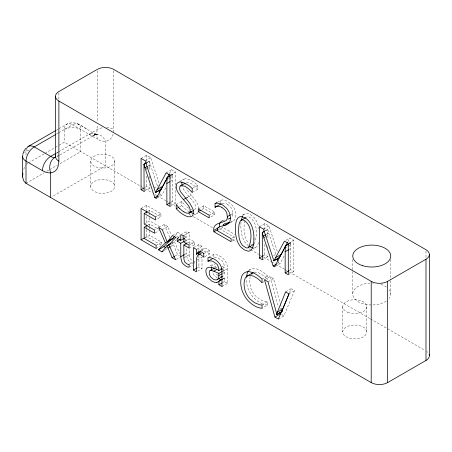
<?xml version="1.0" encoding="UTF-8"?>
<svg xmlns="http://www.w3.org/2000/svg" width="452" height="452" viewBox="0 0 452 452"><rect width="100%" height="100%" fill="white"/><g stroke="black" fill="none" stroke-linecap="round" stroke-linejoin="round"><path stroke-width="0.34" stroke-dasharray="2.26 1.69" d="M214.683 269.545L214.683 270.03M227.333 204.242L229.842 206.191A7.034 4.062 60 0 1 231.356 208.157L231.543 208.468A6.198 3.576 60 0 1 232.396 210.383L232.853 214.09A9.69 5.593 60 0 1 231.548 217.457M222.486 269.409L224.361 270.217L224.135 274.375A7.769 4.486 60 0 1 223.124 276.076A8.413 4.859 60 0 1 222.542 276.466M113.672 70.806L113.542 131.922M241.018 222.181L240.899 224A53.613 30.951 60 0 0 240.871 226.904C240.984 232.096 241.956 237.453 244.792 241.882A9.854 5.69 60 0 0 246.391 243.95L248.244 245.656M170.709 175.427L172.636 174.427L172.365 179.015A51.782 29.894 60 0 0 172.342 180.303L172.342 201.451L175.472 203.259L175.472 185.857M289.009 243.724L290.935 242.724L290.659 247.317A51.782 29.894 60 0 0 290.642 248.6L290.642 269.748L293.772 271.556L293.772 240.238L289.901 238.001L284.427 241.165M185.117 184.184L185.06 185.213M244.622 220.74C243.628 228.13 243.119 237.21 248.702 242.99M211.576 266.787L212.762 264.488L215.254 263.968M258.747 242.532L256.889 246.589L253.08 249.041M172.54 174.37L172.421 174.811A32.109 18.538 60 0 1 172.099 175.907L170.703 178.693M290.839 242.667L290.721 243.108A32.109 18.538 60 0 1 290.399 244.21L289.337 246.374M250.131 276.432L249.56 281.551L250.668 287.709A14.091 8.136 60 0 0 251.741 290.348A14.34 8.277 60 0 0 252.775 292.28L253.154 292.896A12.927 7.464 60 0 0 255.273 295.698L260.03 299.557L265.42 301.682A18.114 10.458 60 0 0 267.511 301.795L267.511 305.134L262.03 308.292M113.119 134.108L112.802 135.114A23.736 13.707 60 0 1 109.593 139.674L107.248 140.871L105.457 141.205A23.171 13.374 60 0 1 97.236 139.001A11.622 6.712 -60 0 0 89.016 134.261A11.582 6.69 60 0 0 93.123 135.357A11.622 9.164 84.9 0 1 105.457 141.205L105.457 165.895L51.878 196.829M23.713 169.393L25.442 165.33M202.084 250.973L202.711 249.707A8.746 5.051 60 0 1 204.57 248.391A7.068 4.079 60 0 1 207.411 249.018A11.453 6.616 60 0 1 208.909 250.024L209.412 250.481L209.412 254.035L203.931 257.199M289.495 292.681L291.088 288.766L294.489 290.726L283.839 315.897L278.359 319.061M156.861 198.134L161.731 195.32L166.053 187.314M275.161 266.431L280.031 263.623L284.353 255.617M169.573 173.41L171.607 169.703L175.472 171.935L175.472 185.162M287.867 241.707L289.901 238.001M254.295 243.927C257.606 235.645 257.906 221.621 248.82 216.881A6.577 3.797 60 0 0 246.978 216.943L246.464 217.237M172.285 242.933L169.935 245.73M215.129 267.776L215.22 267.657A3.384 1.955 60 0 1 215.824 267.29L217.508 267.398M243.035 215.237L245.086 213.626A10.633 6.142 60 0 1 246.798 213.417C253.838 214.627 257.922 222 258.81 228.565M175.297 235.633L177.924 232.384L180.727 234.006M208.604 257.318L213.474 254.51A17.283 9.978 60 0 1 217.124 254.917C223.079 256.702 227.831 262.341 227.469 268.737L227.469 283.353L224.378 281.568L224.378 278.059L223.073 279.076M172.009 243.142L174.444 241.741L176.269 239.763M178.094 237.786L179.461 236.306M248.928 270.528L249.357 270.132A20.622 11.905 60 0 1 250.826 269.177L251.917 268.77A18.634 10.758 60 0 1 254.962 268.578C259.827 269.471 264.064 272.505 267.511 275.94L267.511 279.641M184.597 178.93L182.862 179.828A8.034 4.639 60 0 0 182.032 181.269M198.049 212.406A8.147 4.706 60 0 1 197.388 213.084L196.213 213.604L194.337 213.66M194.416 209.988L195.394 208.847L195.609 207.287A5.373 3.102 60 0 0 194.976 204.4A8.305 4.791 60 0 0 193.253 201.575L186.224 193.224L183.128 188.676A7.82 4.514 60 0 1 182.246 186.557M56.579 130.074L58.376 129.04M58.975 128.69L66.766 124.193C77.591 118.616 86.852 131.018 96.214 134.38L94.762 133.837L97.174 134.481L95.547 134.464L97.4 134.176L94.688 134.673L96.423 134.142L93.129 135.363M29.047 149.9L26.007 151.657A11.622 6.712 0 0 0 24.645 152.601M56.444 134.086L58.274 133.029M58.574 132.854L72.58 124.769L97.236 139.007M26.007 164.313L27.832 163.257M28.442 162.906L44.268 153.77M44.878 153.414L54.619 147.793M55.229 147.442L58.274 145.685M58.879 145.335L64.359 142.171L140.244 185.981M56.749 152.889L57.969 152.188M58.574 151.832L97.236 129.515A11.622 6.712 0 0 1 103.073 127.69M59.472 155.251L56.477 156.98A11.814 6.825 60 0 0 58.251 154.929M60.071 154.906L94.83 134.837A11.814 6.825 60 0 0 96.954 131.809L97.236 124.622M26.007 183.292L44.268 172.749M46.703 171.342L49.138 169.935M49.748 169.585L57.664 165.014M60.099 163.613L80.795 151.657L80.795 129.515A11.622 6.712 -60 0 0 72.58 124.769A11.622 6.712 60 0 0 64.359 129.515L64.359 142.171M141.069 158.403L146.55 155.239L150.652 157.607L159.155 183.506M145.171 160.771L150.652 157.607M147.013 162.443L149.544 161.093L147.109 162.5M147.923 166.099L150.358 164.692L150.013 163.443A32.346 18.673 60 0 1 149.55 161.098M146.555 168.862L149.601 167.104L149.448 161.036M166.127 172.867L171.607 169.703M145.329 187.258L146.55 186.557L149.601 188.32L149.601 184.213M169.992 175.099L175.472 171.935M170.811 175.483L172.636 174.427M144.12 191.484L149.601 188.32M166.833 179.659L168.658 178.602M169.268 178.252L171.703 176.845M154.115 187.998L158.375 185.535M170.517 181.354L172.342 180.303M179.698 181.534L183.354 179.427M159.093 195.207L160.313 194.501L161.731 195.32M141.069 208.479L146.55 205.315L160.935 213.621L160.935 216.79L155.454 219.954M147.855 211.35L149.68 210.293L160.935 216.79M192.213 188.524L197.693 185.36C194.659 182.292 190.812 179.647 186.506 178.856A14.6 8.43 60 0 0 184.597 178.93M170.517 202.502L172.342 201.451M192.213 192.501L197.693 189.337L197.693 185.36M169.992 206.423L175.472 203.259M186.45 197.812L188.885 196.405M185.834 198.394L191.315 195.23L196.083 201.219L198.287 205.553A8.43 4.865 60 0 1 198.891 208.609M176.235 204.598L181.715 201.434L185.258 205.502M155.454 216.785L160.935 213.621M144.199 224.096L149.68 220.932L160.076 226.932L154.601 230.096M147.855 225.136L149.68 224.079L158.347 229.085M179.885 206.637L181.715 205.581L181.715 201.434M158.703 227.616L164.178 224.452L167.777 226.525L171.099 234.91M145.329 237.34L146.55 236.633L161.573 245.312L161.573 242.159L149.68 235.294L144.199 238.458M155.205 232.893L159.471 230.435M162.296 229.689L167.777 226.525M198.275 208.92L203.756 205.756L214.643 212.039L214.643 214.74L209.163 217.904M201.931 209.513L203.756 208.457L214.643 214.74M193.733 215.192L197.388 213.084M217.485 202.197L220.887 200.281A12.978 7.492 60 0 1 223.277 199.976L226.644 201.016A19.741 11.396 60 0 1 228.175 201.863L231.757 204.829A10.362 5.983 60 0 1 233.916 207.779L234.17 208.236A9.04 5.221 60 0 1 235.328 211.022L235.854 213.903L235.684 217.18A12.3 7.102 60 0 1 234.266 220.192L231.153 221.977M172.444 235.548L177.924 232.384M156.098 245.323L161.573 242.159M209.163 215.203L214.643 212.039M156.098 248.476L160.968 245.662M175.805 237.492L179.461 235.379M180.76 234.865L186.241 231.701L189.315 232.39L189.315 238.961L183.834 242.125M177.224 238.311L179.659 236.904M183.834 235.548L189.315 232.39M185.026 237.893L186.241 237.187L186.241 231.701M171.076 246.267L173.511 244.86L172.5 242.634A10.56 6.096 60 0 1 172.336 242.865M164.381 250.448L167.426 248.69M185.026 240.809L186.241 240.102L186.241 242.119M231.045 214.491L232.876 213.44M220.423 221.836L222.248 220.785M187.484 242.933L189.315 241.876L194.484 244.86L194.484 241.95L189.315 238.961M189.004 245.108L194.484 241.95M242.266 215.192L244.701 213.79M230.678 222.491L232.503 221.435M217.226 230.627L222.706 227.463L234.774 234.43M175.139 255.951L177.574 254.544L179.382 255.589M189.004 248.024L194.484 244.86M193.433 247.668L198.914 244.504L202.004 246.289L202.004 250.928M185.026 254.256L186.241 253.549L186.241 247.498M176.32 259.448L179.969 257.335M196.524 249.453L202.004 246.289M183.834 257.872L189.315 254.708L189.315 248.628M200.1 250.883L204.214 248.51M203.931 253.645L209.412 250.481M232.322 237.938L234.757 236.532M189.004 264.347L192.659 262.233M197.134 260.019L202.004 257.205L202.004 268.652L196.524 271.816M232.322 241.001L235.368 239.244M189.004 267.262L192.659 265.149M259.369 226.701L264.849 223.537L268.951 225.904L277.455 251.804M263.471 229.068L268.951 225.904M197.699 267.573L198.914 266.866L202.004 268.652M265.307 230.74L267.844 229.396L265.409 230.797M210.112 266.002L213.152 264.245M266.222 234.396L268.657 232.995L268.313 231.74A32.346 18.673 60 0 1 267.85 229.396M263.03 238.215L264.855 237.164M265.465 236.814L267.9 235.407L267.748 229.339M213.937 267.29L216.983 265.533M222.531 268.465L224.361 267.409L224.096 264.708L223.299 262.426A4.565 2.639 60 0 0 222.356 260.99L218.751 258.437A14.102 8.142 60 0 0 214.982 257.73L214.214 257.855M222.531 271.273L224.361 270.217M221.988 271.901L227.469 268.737M222.531 273.528L224.361 272.471M223.045 278.692L224.26 277.991M223.164 278.76L224.378 278.059M263.024 255.911L264.849 254.855L267.9 256.617L267.9 253.883M288.291 243.402L293.772 240.238M289.11 243.781L290.935 242.724M222.553 282.624L224.378 281.568M262.42 259.781L267.9 256.617M285.133 247.956L287.568 246.549M288.173 246.199L290.003 245.142M273.63 255.595L275.454 254.538M248.481 270.511L250.312 269.454M221.988 286.517L227.469 283.353M289.427 249.301L290.642 248.6M277.392 263.505L278.613 262.804L280.031 263.623M262.03 279.104L267.511 275.94M264.499 279.743L269.98 276.579L273.5 278.607L280.268 303.574M262.03 282.805L263.861 281.749M268.019 281.771L273.5 278.607M289.427 270.454L290.642 269.748M288.291 274.72L293.772 271.556M262.03 304.953L267.511 301.789M285.613 291.93L291.088 288.766M289.014 293.89L294.489 290.726M279.72 309.354L281.545 308.298L280.449 304.247M222.446 220.678L225.571 219.638M255.516 247.639L255.131 247.792A10.667 6.158 60 0 1 253.877 248.007M186.371 182.523C191.01 182.083 194.885 186.105 197.693 189.337M230.384 222.198L230.774 222.09M267.511 305.134L262.951 304.106M220.395 276.641L219.847 276.471M192.1 209.909L190.834 209.412M250.871 244.396L251.561 244.639M221.892 266.375L224.361 267.409M219.678 268.194L220.299 268.46M262.431 303.885L257.454 301.043L253.589 297.591A16.735 9.662 60 0 1 250.877 294.066L250.391 293.291A18.227 10.52 60 0 1 249.058 290.873A17.419 10.057 60 0 1 247.408 286.754L246.476 282.551L246.244 279.133M192.575 263.629L190.275 262.267L188.298 260.318A5.475 3.164 60 0 1 187.252 258.567L186.241 253.549M86.609 128.939L77.959 123.978M219.423 228.633L234.808 237.515M140.855 186.331L142.685 187.388M145.126 188.8L152.454 193.032M154.895 194.439L156.725 195.496M157.341 195.852L165.884 200.784M166.5 201.14L168.33 202.197M170.771 203.603L175.043 206.072M189.089 214.18L190.919 215.237M193.366 216.649L212.903 227.927M232.441 239.21L236.102 241.323M248.928 248.73L250.148 249.431M250.758 249.786L258.697 254.369M259.307 254.719L261.137 255.775M263.578 257.188L270.906 261.42M271.516 261.77L275.183 263.883M275.793 264.239L284.342 269.172M284.952 269.528L286.783 270.584M289.223 271.991L369.821 318.524M370.431 318.88L386.918 328.395M387.528 328.751L424.773 350.255M184.472 236.17L186.241 237.187M184.472 239.085L186.241 240.102M281.545 314.575L283.839 315.897M217.254 277.963L214.186 275.228A7.87 4.543 60 0 1 213.016 273.562L212.632 272.867A6.791 3.921 60 0 1 212.157 271.81M218.017 275.5L216.87 274.545A5.192 3 60 0 1 215.644 272.991M191.315 195.23L186.122 188.744M181.715 205.581L185.026 208.784A29.708 17.153 60 0 0 188.789 211.513M209.412 254.035L206.18 251.521A5.458 3.153 60 0 0 205.016 251.329L203.79 251.775A8.887 5.13 60 0 0 203.603 251.922M174.444 241.741L179.783 253.532M164.178 224.452L169.754 237.193M173.511 244.86L177.574 254.544M268.657 232.995L275.737 254.188M278.166 261.476L278.613 262.804M150.358 164.692L157.658 186.552M159.974 185.998L160.087 186.354M269.98 276.579L278.505 307.123M189.315 254.708L189.863 258.069A2.65 1.531 60 0 0 190.032 258.42A2.836 1.638 60 0 0 190.45 259.069L192.366 260.702A5.102 2.944 60 0 0 192.665 260.86M425.993 251.131L425.993 258.16M390.737 259.567L390.737 279.952M390.737 280.658L390.737 294.015M366.775 306.671L366.775 331.977A12.012 6.933 0 0 1 348.758 337.983A12.012 6.933 0 0 1 348.758 325.971A12.012 6.933 0 0 1 366.775 331.977M352.763 259.567L352.763 270.816M352.763 271.516L352.763 294.015M342.752 306.671L342.752 331.977M267.9 235.407L267.9 239.509M267.9 246.357L267.9 247.724M264.849 223.537L264.849 229.802M264.849 236.763L264.849 238.153M264.849 244.419L264.849 254.855M220.531 200.439L220.531 202.88M213.474 254.51L213.474 258.081M203.756 205.756L203.756 208.457M198.914 244.504L198.914 250.798M198.914 255.685L198.914 266.866M194.484 261.183L194.484 264.098A6.418 3.706 60 0 1 194.337 264.098M189.315 241.876L189.315 243.905M182.704 236.311L182.704 238.063M149.601 167.104L149.601 170.528M149.601 176.003L149.601 178.738M149.68 210.293L149.68 212.287M149.68 212.954L149.68 214.949M149.68 217.604L149.68 220.932M149.68 224.079L149.68 226.181M149.68 226.881L149.68 229.684M149.68 230.384L149.68 235.294M146.55 155.239L146.55 162.2M146.55 168.46L146.55 169.856M146.55 176.116L146.55 186.557M146.55 205.315L146.55 210.881M146.55 216.451L146.55 224.107M146.55 226.893L146.55 228.978M146.55 229.672L146.55 236.633M114.723 161.149A12.012 6.933 0 0 1 96.711 167.155A12.012 6.933 0 0 1 96.711 155.143A12.012 6.933 0 0 1 114.723 161.149L114.723 186.456A12.012 6.933 0 0 1 96.711 192.462A12.012 6.933 0 0 1 96.711 180.45A12.012 6.933 0 0 1 114.723 186.456M97.236 70.806L97.236 121.825M90.705 161.149L90.705 186.456M58.879 92.948L58.879 99.937M26.007 155.172L26.007 151.657A11.622 6.712 60 0 1 26.369 149.075M106.655 127.583A11.622 6.712 0 0 1 113.672 129.515M64.359 129.515A11.622 6.712 0 0 1 80.795 129.515M426.699 351.402A11.622 6.712 0 0 1 427.942 352.447M56.432 153.737A11.622 6.712 0 0 1 58.172 152.104M389.172 289.659A18.984 10.961 0 0 1 389.172 298.365M386.324 301.038A18.984 10.961 0 0 1 354.995 299.167A18.984 10.961 0 0 1 369.787 283.11M372.403 283.059A18.984 10.961 0 0 1 373.714 283.11M380.963 284.432A18.984 10.961 0 0 1 386.324 286.992M221.231 221.514A13.153 7.594 60 0 1 222.486 220.757M222.734 227.48A7.379 4.26 60 0 1 222.763 226.542M222.056 203.406A15.769 9.108 60 0 1 223.977 203.174A11.577 6.684 60 0 1 227.333 204.208M188.653 208.214A20.803 12.012 60 0 1 185.269 205.479M281.562 308.298A17.114 9.882 60 0 1 281.602 308.473M254.227 272.24A13.679 7.899 60 0 1 255.634 272.127L258.883 272.94L262.103 274.731A19.967 11.526 60 0 1 267.522 279.63M194.496 261.211A5.102 2.944 60 0 1 194.383 261.233M94.83 134.837L94.022 135.193L94.83 134.837M347.718 312.281A12.012 6.933 0 0 0 366.713 307.383A12.012 6.933 0 0 0 349.865 300.337A12.012 6.933 0 0 0 347.718 312.281"/><path stroke-width="0.68" d="M22.6 156.403L22.69 177.393L23.713 180.856L25.758 183.145L371.205 382.59A11.622 6.712 0 0 0 387.641 382.59L425.993 360.447A11.622 6.712 0 0 0 429.151 354.328M55.477 96.299L55.477 156.403M429.4 355.701L429.4 254.47M228.78 223.35L226.034 225.017L219.7 226.672A14.306 8.26 60 0 0 218.226 227.548L217.813 228.062A7.379 4.26 60 0 0 217.259 230.639L231.108 238.639L231.108 241.701L213.943 231.791C211.909 223 220.887 223.429 226.062 220.61A9.69 5.593 60 0 0 227.379 217.254M221.853 207.406L224.599 209.615A6.983 4.028 60 0 1 225.876 211.321L226.062 211.632A6.198 3.576 60 0 1 226.915 213.547L227.373 217.248M218.881 273.381L218.655 277.539A7.769 4.486 60 0 1 217.644 279.24A8.413 4.859 60 0 1 217.062 279.624L216.853 279.72A7.43 4.288 60 0 1 214.915 279.805L213.79 279.392A9.882 5.706 60 0 1 212.965 278.94L211.389 277.709A5.192 3 60 0 1 210.163 276.155L209.926 275.731A4.023 2.322 60 0 1 209.27 273.833L209.27 271.98L209.745 270.821A3.384 1.955 60 0 1 210.349 270.454L212.768 270.782L218.881 273.381L221.926 271.624M425.993 360.447L425.993 259.216A11.622 6.712 0 0 0 425.993 249.724L113.672 69.41A11.622 6.712 0 0 0 97.236 69.41L58.879 91.553A11.622 6.712 0 0 0 58.879 101.045L58.879 161.149L58.009 166.748A23.736 13.707 60 0 1 54.799 171.308L52.455 172.506L50.664 172.845A23.171 13.374 60 0 1 42.443 170.636L26.007 161.149A11.622 6.712 0 0 1 22.849 155.03M211.496 267.46L211.643 270.019M170.201 175.834L167.155 177.591L166.884 182.179A51.782 29.894 60 0 0 166.861 183.461L166.867 204.615L169.992 206.423L169.992 175.099L166.127 172.867L155.573 192.541L155.149 191.298A36.126 20.86 60 0 0 154.906 190.484L145.171 160.771L141.069 158.403L141.069 189.721L144.12 191.484L143.968 164.2L146.403 162.793M288.5 244.131L285.455 245.888L285.184 250.476A51.782 29.894 60 0 0 285.161 251.764L285.161 272.912L288.291 274.72L288.291 243.402L284.427 241.165L273.872 260.838L273.449 259.595A36.126 20.86 60 0 0 273.206 258.781L263.471 229.068L259.369 226.701L259.369 258.019L262.42 259.781L262.267 232.503L264.702 231.096M246.312 277.387L247.261 273.076A18.95 10.944 60 0 1 248.165 271.432M181.851 182.026L181.907 185.139M22.82 173.031L22.651 176.975M241.21 220.531L242.492 216.112M219.728 224.09L219.463 225.881A19.363 11.181 60 0 0 219.423 227.096M22.82 154.29L24.114 150.804L25.911 148.296M170.105 175.777L167.059 177.534L166.946 177.975A28.499 16.453 60 0 1 166.517 179.365L156.251 198.484L154.833 197.665L144.431 166.155A36.07 20.826 60 0 1 144.064 164.257L143.968 164.2M288.404 244.074L285.359 245.831L285.24 246.272A28.499 16.453 60 0 1 284.816 247.662L274.55 266.787L273.132 265.968L262.731 234.458A36.07 20.826 60 0 1 262.363 232.56L262.267 232.503M201.439 253.126L198.309 254.939A8.887 5.13 60 0 0 197.773 255.436L196.976 256.928L196.575 259.064L196.524 271.816L193.433 270.03L193.433 247.668L196.524 249.453L196.603 254.137L197.112 253.058A8.865 5.119 60 0 1 199.083 251.549A7.068 4.079 60 0 1 201.931 252.182A10.577 6.108 60 0 1 203.649 253.357M282.11 311.366L276.726 314.586A15.594 9.006 60 0 1 277.381 312.179L285.613 291.93L289.014 293.89L278.359 319.061L274.918 317.078L264.499 279.743L268.019 281.771L276.065 311.462A17.114 9.882 60 0 1 276.618 314.524M288.964 293.986L282.85 309.01L277.37 312.168M155.573 192.541L161.048 189.377L169.229 174.026M273.872 260.838L279.347 257.674L287.528 242.323M165.387 242.899L158.703 227.616L162.296 229.689L167.155 241.944L172.715 238.825L165.387 242.899L158.409 249.809L161.946 251.849L167.042 245.769L170.692 243.662M223.288 224.898L224.164 224.045A16.295 9.407 60 0 1 225.181 223.514L229.972 222.299M167.042 245.769L172.093 257.708L175.709 259.798L168.963 244.905L175.805 237.492L172.444 235.548L167.274 241.944M173.461 237.905L174.862 236.176M173.302 238.108L172.777 238.752M222.435 279.048L216.909 282.534M158.409 249.809L163.89 246.645L170.867 239.735M183.891 211.807C185.828 213.502 190.575 214.361 190.134 210.451A5.373 3.102 60 0 0 189.495 207.558A8.305 4.791 60 0 0 187.778 204.733L180.743 196.388L177.647 191.84A7.82 4.514 60 0 1 176.489 188.659L176.297 187.23A10.65 6.147 60 0 1 176.286 186.049L176.551 184.433A8.006 4.622 60 0 1 177.173 183.23L179.122 182.094A14.487 8.362 60 0 1 180.625 181.987C185.105 182.585 189.083 185.393 192.213 188.524L192.213 192.501C189.365 189.365 184.896 184.32 180.246 186.071A4.576 2.644 60 0 0 179.743 186.908L179.698 189.394A5.096 2.944 60 0 0 180.506 191.654L189.942 203.434L192.812 208.717A8.43 4.865 60 0 1 193.422 212.095L192.902 214.988A8.147 4.706 60 0 1 191.908 216.248C188.874 217.943 185.388 215.768 182.721 214.282A32.889 18.99 60 0 1 179.551 211.931L176.235 208.745L176.235 204.598L179.783 208.666M245.854 217.593L240.984 220.401L240.102 221.395L238.927 225.011L238.532 230.797L239.131 237.921L240.47 242.306L242.571 245.532L246.08 247.803A6.418 3.706 60 0 0 247.865 247.764L253.843 244.329L253.34 244.6A6.418 3.706 60 0 1 252.798 244.741M248.363 247.493C252.544 240.187 252.244 224.13 243.34 220.045A6.577 3.797 60 0 0 241.498 220.107L240.984 220.401M247.103 276.099L246.735 276.37A15.295 8.831 60 0 0 245.029 278.607C243.475 282.506 243.961 286.947 245.187 290.873A14.091 8.136 60 0 0 246.583 294.162A14.34 8.277 60 0 0 247.295 295.444L247.673 296.06A12.927 7.464 60 0 0 249.792 298.862L254.549 302.721L259.94 304.846A18.114 10.458 60 0 0 262.036 304.953L262.03 308.292C256.612 307.936 251.781 304.546 248.108 300.749A16.735 9.662 60 0 1 245.396 297.23L244.911 296.455A18.227 10.52 60 0 1 243.583 294.037A17.419 10.057 60 0 1 241.927 289.918C240.645 285.517 240.153 280.613 241.78 276.234A18.95 10.944 60 0 1 243.447 273.692L243.877 273.296A20.622 11.905 60 0 1 245.346 272.341L246.436 271.934A18.634 10.758 60 0 1 249.481 271.742C254.346 272.635 258.584 275.669 262.03 279.104L262.03 282.805A19.967 11.526 60 0 0 256.623 277.907L253.402 276.104L250.154 275.291A13.679 7.899 60 0 0 247.894 275.675L247.103 276.099L253.374 272.511M252.583 272.94L252.216 273.206A15.295 8.831 60 0 0 251.255 274.189M189.252 212.965L191.569 211.338L188.936 213.152L193.575 210.474M230.769 218.062L227.881 219.169M28.013 146.601L55.98 130.425M55.534 134.611L34.222 146.911A11.622 6.712 60 0 0 26.572 148.522M55.534 153.59L50.664 156.403A11.622 6.712 -60 0 0 42.443 170.641M144.064 164.257L146.499 162.85M144.883 167.856L147.318 166.449M141.069 189.721L144.115 187.964M166.867 183.461L169.907 181.704M156.968 189.541L162.449 186.377M155.454 192.473L161.048 189.377M154.833 197.665L157.878 195.908M180.546 185.851L184.93 183.32M144.199 213.457L155.454 219.954L155.454 216.785L141.069 208.479L141.069 239.797L156.098 248.476L156.098 245.323L144.199 238.458L144.199 227.243L154.601 233.249L154.601 230.096L144.199 224.096L144.199 213.457L147.245 211.7M166.867 204.615L169.907 202.858M183.405 199.569L185.84 198.162M144.199 227.243L147.245 225.486M176.235 208.745L178.67 207.338M141.069 239.797L144.115 238.04M198.275 211.621L209.163 217.904L209.163 215.203L198.275 208.92L198.275 211.621L200.711 210.214M221.853 207.372A11.577 6.684 60 0 0 218.288 206.372A15.769 9.108 60 0 0 215.056 207.276L215.05 203.603L216.875 202.547M215.05 207.265L220.531 204.101A15.769 9.108 60 0 1 221.271 203.694M168.071 240.961L173.551 237.797M167.138 245.826L170.178 244.069M184.416 238.244L180.76 240.351L177.224 238.311L177.224 241.227L180.269 239.47M168.031 248.024L170.466 246.617M161.946 251.849L163.166 251.148M177.224 241.227L180.76 243.266L184.416 241.159M227.396 216.604L230.441 214.847M180.76 243.266L180.783 257.51L181.772 261.731A5.475 3.164 60 0 0 182.823 263.482C184.004 265.002 190.665 270.516 189.004 264.347A5.102 2.944 60 0 1 186.885 263.849L184.97 262.233A2.836 1.638 60 0 1 184.648 261.753A2.65 1.531 60 0 1 184.382 261.228L183.845 258.448L183.834 245.04L186.879 243.283M213.943 230.26L218.813 227.452M224.068 225.554L229.548 222.39M213.943 231.791L217.598 229.684M172.093 257.708L174.528 256.301M180.76 256.713L184.416 254.606M196.524 254.092L200.79 251.634M196.603 254.137L200.869 251.679M221.943 279.466L218.898 281.223L218.898 284.732L221.988 286.517L221.988 271.901C222.356 265.499 217.598 259.872 211.643 258.075A17.283 9.978 60 0 0 207.993 257.663L207.993 261.245L212.864 258.431M193.433 270.03L197.089 267.923M262.363 232.554L264.799 231.153M263.177 236.153L265.612 234.752M213.886 271.223L216.926 269.465M216.909 282.534A9.074 5.238 60 0 1 215.338 282.641L211.773 281.127L208.711 278.392A7.87 4.543 60 0 1 207.541 276.726L207.152 276.031A6.791 3.921 60 0 1 206.327 273.906C203.564 264.019 213.886 267.183 218.881 270.573L221.926 268.816M218.881 275.635L221.926 273.878M217.265 279.511L222.135 276.703M259.369 258.019L263.024 255.911M218.898 284.732L221.943 282.975M285.161 251.764L288.817 249.657M275.268 257.838L280.748 254.674M273.754 260.77L279.347 257.674M273.132 265.968L276.178 264.211M285.161 272.912L288.817 270.804M276.726 314.586L281.596 311.773M274.918 317.078L280.398 313.914L280.02 312.552M58.879 101.045L371.205 281.359A11.622 6.712 0 0 0 387.641 281.359L425.993 259.216M210.078 270.556L214.158 268.217M215.05 203.603L215.406 203.445A12.978 7.492 60 0 1 217.796 203.134L221.164 204.18A19.741 11.396 60 0 1 222.695 205.027L226.277 207.988A10.362 5.983 60 0 1 228.435 210.943L228.689 211.4A9.04 5.221 60 0 1 229.848 214.186L230.373 217.062L230.204 220.344A12.3 7.102 60 0 1 228.785 223.356M198.699 254.708L199.535 254.493A5.458 3.153 60 0 1 200.699 254.685L203.931 257.199L203.643 253.374M207.993 261.245L209.502 260.894A14.102 8.142 60 0 1 213.271 261.601L216.875 264.154A4.565 2.639 60 0 1 217.819 265.59L218.615 267.866L218.881 270.573M55.669 157.336L54.771 157.505A11.582 6.69 60 0 1 50.664 156.403L34.222 146.911A11.622 6.712 -60 0 0 26.007 161.149L26.007 183.292M252.962 247.933L250.922 247.284A15.278 8.82 60 0 1 249.803 246.702M193.473 213.497L189.942 212.107M221.237 268.867L222.175 269.273M218.497 278.686L220.819 279.477A9.074 5.238 60 0 0 222.017 279.46M183.292 238.402L184.472 239.085M183.834 245.04L189.004 248.024L189.004 245.108L183.834 242.125L183.834 235.548L180.76 234.865L180.76 240.351M163.89 246.645L166.246 248.007M277.285 258.827L277.946 260.815M158.985 190.529L159.867 193.179M279.053 256.889L279.234 257.606M160.754 188.591L160.935 189.309M387.641 281.359L387.641 382.59M371.205 281.359L371.205 382.59M198.914 252.193L198.914 254.99M186.241 242.792L186.241 244.136M146.55 211.581L146.55 212.971M146.55 224.802L146.55 226.198M50.664 197.53L50.664 172.845A11.622 9.164 84.9 0 1 54.771 157.505M58.879 161.149A11.622 6.712 0 0 1 55.72 155.03M219.632 224A13.153 7.594 60 0 1 220.333 222.542M223.141 225.096A7.379 4.26 60 0 1 223.26 224.859M222.113 276.635A7.43 4.288 60 0 1 221.169 276.748M183.891 211.841A20.803 12.012 60 0 1 179.789 208.638M282.217 311.264A15.594 9.006 60 0 1 282.737 309.309M281.907 309.948A17.114 9.882 60 0 1 282.076 311.151M253.888 239.068C253.685 243.119 253.917 248.871 249.651 250.956A10.667 6.158 60 0 1 247.95 251.154L244.323 249.866L240.91 247.114A9.854 5.69 60 0 1 239.311 245.046C236.475 240.617 235.503 235.255 235.39 230.068A53.613 30.951 60 0 1 235.424 227.164C235.724 223.554 235.82 218.57 239.605 216.79A10.633 6.142 60 0 1 241.317 216.581C251.165 218.553 254.216 230.35 253.888 239.068M362.255 265.544A18.984 10.961 0 0 0 390.737 256.052A18.984 10.961 0 0 0 362.255 246.56A18.984 10.961 0 0 0 362.255 265.544"/></g></svg>
